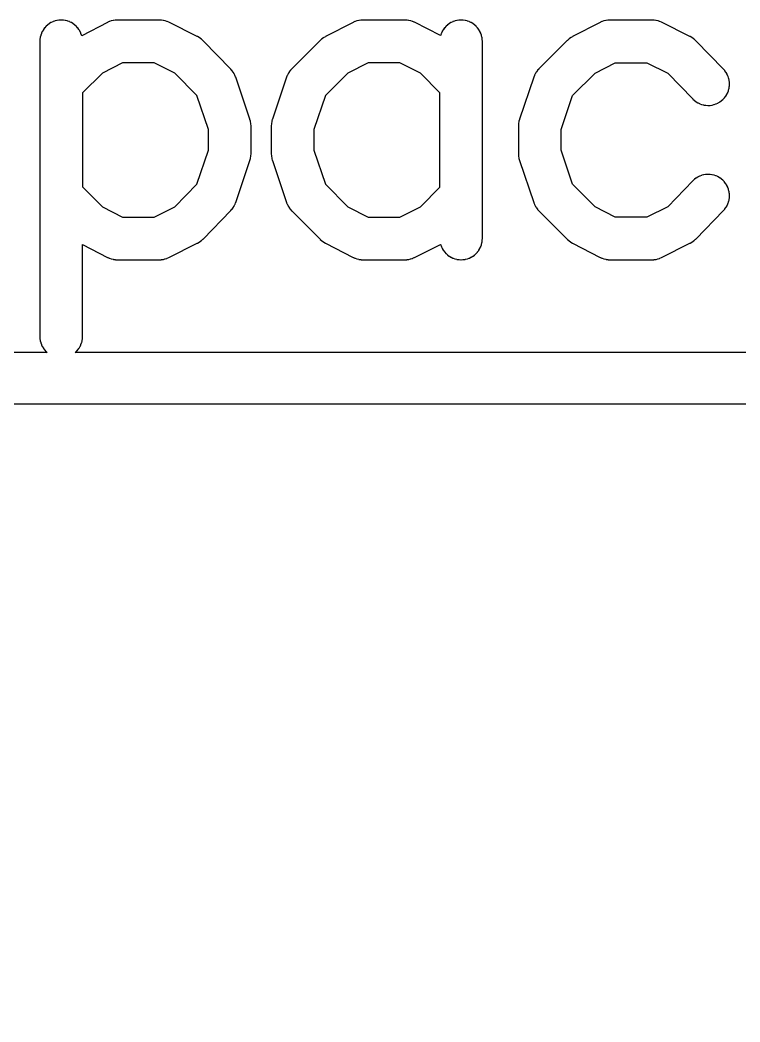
# Model space of a CAD drawing. Header units: inches. Extents: x -0.5 to 10, y -2.4 to 3.9.
# Drawn here: x 1.3681 to 1.4642, y -2.0377 to -1.904 of the extents above; entities that cross this region are included whole.
import ezdxf

# ---------------------------------------------------------------- set-up
doc = ezdxf.new("R2010")
doc.units = ezdxf.units.IN

msp = doc.modelspace()

# ---------------------------------------------------------------- linework, layer by layer
for points in [[(1.844827, -1.94835), (1.375467, -1.94835), (1.375597, -1.948232), (1.375615, -1.948215), (1.375632, -1.948197), (1.375787, -1.948027), (1.375802, -1.94801), (1.375818, -1.947989), (1.375956, -1.947803), (1.375968, -1.947786), (1.375983, -1.947763), (1.376101, -1.947565), (1.376113, -1.947544), (1.376125, -1.947522), (1.376223, -1.947313), (1.376233, -1.947292), (1.376242, -1.947268), (1.37632, -1.947051), (1.376327, -1.94703), (1.376334, -1.947004), (1.37639, -1.94678), (1.376396, -1.946755), (1.376399, -1.946732), (1.376433, -1.946504), (1.376436, -1.946481), (1.376438, -1.946455), (1.376449, -1.946225), (1.37645, -1.94621), (1.37645, -1.9462), (1.37645, -1.933916), (1.379798, -1.935635), (1.379816, -1.935644), (1.379819, -1.935646), (1.380022, -1.935738), (1.380042, -1.935746), (1.380066, -1.935755), (1.380277, -1.935828), (1.380303, -1.935836), (1.380323, -1.935841), (1.380539, -1.935894), (1.380562, -1.935899), (1.380586, -1.935903), (1.380806, -1.935934), (1.38083, -1.935937), (1.380854, -1.935939), (1.381076, -1.935949), (1.381089, -1.93595), (1.3811, -1.93595), (1.3867, -1.93595), (1.386711, -1.93595), (1.386723, -1.935949), (1.386941, -1.935939), (1.386966, -1.935938), (1.386987, -1.935935), (1.387203, -1.935905), (1.387225, -1.935901), (1.387248, -1.935896), (1.38746, -1.935846), (1.387486, -1.93584), (1.387505, -1.935834), (1.387711, -1.935764), (1.387736, -1.935755), (1.387754, -1.935747), (1.387954, -1.935659), (1.387966, -1.935653), (1.387975, -1.935649), (1.391775, -1.933749), (1.391785, -1.933744), (1.391799, -1.933736), (1.392027, -1.933606), (1.392053, -1.93359), (1.392053, -1.93359), (1.392074, -1.933575), (1.392286, -1.933421), (1.392309, -1.933402), (1.392309, -1.933402), (1.392329, -1.933385), (1.392522, -1.933208), (1.392533, -1.933197), (1.392542, -1.933188), (1.396242, -1.929388), (1.396248, -1.929381), (1.396257, -1.929372), (1.396396, -1.929216), (1.396411, -1.929198), (1.396424, -1.929181), (1.396549, -1.929013), (1.396563, -1.928994), (1.396574, -1.928977), (1.396683, -1.928798), (1.396694, -1.928779), (1.396704, -1.928759), (1.396797, -1.928572), (1.396806, -1.928553), (1.396815, -1.928531), (1.396891, -1.928337), (1.396893, -1.928333), (1.396899, -1.928316), (1.398799, -1.922716), (1.398803, -1.922702), (1.398807, -1.92269), (1.398876, -1.922443), (1.398882, -1.922419), (1.398882, -1.922419), (1.398888, -1.92239), (1.398929, -1.922137), (1.398933, -1.92211), (1.398933, -1.92211), (1.398935, -1.922083), (1.398949, -1.921827), (1.39895, -1.921809), (1.39895, -1.9218), (1.39895, -1.9181), (1.39895, -1.918091), (1.398949, -1.918073), (1.398935, -1.917817), (1.398933, -1.91779), (1.398933, -1.91779), (1.398929, -1.917763), (1.398888, -1.91751), (1.398882, -1.917481), (1.398882, -1.917481), (1.398876, -1.917457), (1.398807, -1.91721), (1.398803, -1.917198), (1.398799, -1.917184), (1.396899, -1.911584), (1.396893, -1.911567), (1.396891, -1.911563), (1.396815, -1.911369), (1.396806, -1.911347), (1.396797, -1.911328), (1.396704, -1.911141), (1.396694, -1.911121), (1.396683, -1.911102), (1.396574, -1.910923), (1.396563, -1.910906), (1.396549, -1.910887), (1.396424, -1.910719), (1.396411, -1.910702), (1.396396, -1.910684), (1.396257, -1.910528), (1.396248, -1.910519), (1.396242, -1.910512), (1.392542, -1.906712), (1.392533, -1.906703), (1.392522, -1.906692), (1.392329, -1.906515), (1.392309, -1.906498), (1.392309, -1.906498), (1.392286, -1.906479), (1.392074, -1.906325), (1.392053, -1.90631), (1.392053, -1.90631), (1.392027, -1.906294), (1.391799, -1.906164), (1.391785, -1.906156), (1.391775, -1.906151), (1.387975, -1.904251), (1.387966, -1.904247), (1.387954, -1.904241), (1.387754, -1.904153), (1.387736, -1.904145), (1.387711, -1.904136), (1.387505, -1.904066), (1.387486, -1.90406), (1.38746, -1.904054), (1.387248, -1.904004), (1.387225, -1.903999), (1.387203, -1.903995), (1.386987, -1.903965), (1.386966, -1.903962), (1.386941, -1.903961), (1.386723, -1.903951), (1.386711, -1.90395), (1.3867, -1.90395), (1.3811, -1.90395), (1.381089, -1.90395), (1.381076, -1.903951), (1.380854, -1.903961), (1.38083, -1.903963), (1.380806, -1.903966), (1.380586, -1.903997), (1.380562, -1.904001), (1.380539, -1.904006), (1.380323, -1.904059), (1.380303, -1.904064), (1.380277, -1.904072), (1.380066, -1.904145), (1.380042, -1.904154), (1.380022, -1.904162), (1.379819, -1.904254), (1.379816, -1.904256), (1.379798, -1.904265), (1.376344, -1.906038), (1.376334, -1.905996), (1.376327, -1.90597), (1.37632, -1.905949), (1.376242, -1.905732), (1.376233, -1.905708), (1.376223, -1.905687), (1.376125, -1.905478), (1.376113, -1.905456), (1.376101, -1.905435), (1.375983, -1.905237), (1.375968, -1.905214), (1.375956, -1.905197), (1.375818, -1.905011), (1.375802, -1.90499), (1.375787, -1.904973), (1.375632, -1.904803), (1.375615, -1.904785), (1.375597, -1.904768), (1.375427, -1.904613), (1.37541, -1.904598), (1.375389, -1.904582), (1.375203, -1.904444), (1.375186, -1.904432), (1.375163, -1.904417), (1.374965, -1.904299), (1.374944, -1.904287), (1.374922, -1.904275), (1.374713, -1.904177), (1.374692, -1.904167), (1.374668, -1.904158), (1.374451, -1.90408), (1.37443, -1.904073), (1.374404, -1.904066), (1.37418, -1.90401), (1.374155, -1.904004), (1.374132, -1.904001), (1.373904, -1.903967), (1.373881, -1.903964), (1.373855, -1.903962), (1.373625, -1.903951), (1.3736, -1.90395), (1.373575, -1.903951), (1.373345, -1.903962), (1.373319, -1.903964), (1.373296, -1.903967), (1.373068, -1.904001), (1.373045, -1.904004), (1.37302, -1.90401), (1.372796, -1.904066), (1.37277, -1.904073), (1.372749, -1.90408), (1.372532, -1.904158), (1.372508, -1.904167), (1.372487, -1.904177), (1.372278, -1.904275), (1.372256, -1.904287), (1.372235, -1.904299), (1.372037, -1.904417), (1.372014, -1.904432), (1.371997, -1.904444), (1.371811, -1.904582), (1.37179, -1.904598), (1.371773, -1.904613), (1.371603, -1.904768), (1.371585, -1.904785), (1.371568, -1.904803), (1.371413, -1.904973), (1.371398, -1.90499), (1.371382, -1.905011), (1.371244, -1.905197), (1.371232, -1.905214), (1.371217, -1.905237), (1.371099, -1.905435), (1.371087, -1.905456), (1.371075, -1.905478), (1.370977, -1.905687), (1.370967, -1.905708), (1.370958, -1.905732), (1.37088, -1.905949), (1.370873, -1.90597), (1.370866, -1.905996), (1.37081, -1.90622), (1.370804, -1.906245), (1.370801, -1.906268), (1.370767, -1.906496), (1.370764, -1.906519), (1.370762, -1.906545), (1.370751, -1.906775), (1.37075, -1.90679), (1.37075, -1.9068), (1.37075, -1.9462), (1.37075, -1.94621), (1.370751, -1.946225), (1.370762, -1.946455), (1.370764, -1.946481), (1.370767, -1.946504), (1.370801, -1.946732), (1.370804, -1.946755), (1.37081, -1.94678), (1.370866, -1.947004), (1.370873, -1.94703), (1.37088, -1.947051), (1.370958, -1.947268), (1.370967, -1.947292), (1.370977, -1.947313), (1.371075, -1.947522), (1.371087, -1.947544), (1.371099, -1.947565), (1.371217, -1.947763), (1.371232, -1.947786), (1.371244, -1.947803), (1.371382, -1.947989), (1.371398, -1.94801), (1.371413, -1.948027), (1.371568, -1.948197), (1.371585, -1.948215), (1.371603, -1.948232), (1.371733, -1.94835), (1.280652, -1.94835)], [(0.60965, -2.18455), (1.47775, -2.18455), (1.47775, -1.95525), (0.60965, -1.95525)]]:
    msp.add_lwpolyline(points)
for points in [[(1.424266, -1.933903), (1.424266, -1.933904), (1.424273, -1.93393), (1.42428, -1.933951), (1.424358, -1.934168), (1.424367, -1.934192), (1.424377, -1.934213), (1.424475, -1.934422), (1.424487, -1.934444), (1.424499, -1.934465), (1.424617, -1.934663), (1.424632, -1.934686), (1.424644, -1.934703), (1.424782, -1.934889), (1.424798, -1.93491), (1.424813, -1.934927), (1.424968, -1.935097), (1.424985, -1.935115), (1.425003, -1.935132), (1.425173, -1.935287), (1.42519, -1.935302), (1.425211, -1.935318), (1.425397, -1.935456), (1.425414, -1.935468), (1.425437, -1.935483), (1.425635, -1.935601), (1.425656, -1.935613), (1.425678, -1.935625), (1.425887, -1.935723), (1.425908, -1.935733), (1.425932, -1.935742), (1.426149, -1.93582), (1.42617, -1.935827), (1.426196, -1.935834), (1.42642, -1.93589), (1.426445, -1.935896), (1.426468, -1.935899), (1.426696, -1.935933), (1.426719, -1.935936), (1.426745, -1.935938), (1.426975, -1.935949), (1.427, -1.93595), (1.427025, -1.935949), (1.427255, -1.935938), (1.427281, -1.935936), (1.427304, -1.935933), (1.427532, -1.935899), (1.427555, -1.935896), (1.42758, -1.93589), (1.427804, -1.935834), (1.42783, -1.935827), (1.427851, -1.93582), (1.428068, -1.935742), (1.428092, -1.935733), (1.428113, -1.935723), (1.428322, -1.935625), (1.428344, -1.935613), (1.428365, -1.935601), (1.428563, -1.935483), (1.428586, -1.935468), (1.428603, -1.935456), (1.428789, -1.935318), (1.42881, -1.935302), (1.428827, -1.935287), (1.428997, -1.935132), (1.429015, -1.935115), (1.429032, -1.935097), (1.429187, -1.934927), (1.429202, -1.93491), (1.429218, -1.934889), (1.429356, -1.934703), (1.429368, -1.934686), (1.429383, -1.934663), (1.429501, -1.934465), (1.429513, -1.934444), (1.429525, -1.934422), (1.429623, -1.934213), (1.429633, -1.934192), (1.429642, -1.934168), (1.42972, -1.933951), (1.429727, -1.93393), (1.429734, -1.933904), (1.42979, -1.93368), (1.429796, -1.933655), (1.429799, -1.933632), (1.429833, -1.933404), (1.429836, -1.933381), (1.429838, -1.933355), (1.429849, -1.933125), (1.42985, -1.93311), (1.42985, -1.9331), (1.42985, -1.9068), (1.42985, -1.90679), (1.429849, -1.906775), (1.429838, -1.906545), (1.429836, -1.906519), (1.429833, -1.906496), (1.429799, -1.906268), (1.429796, -1.906245), (1.42979, -1.90622), (1.429734, -1.905996), (1.429727, -1.90597), (1.42972, -1.905949), (1.429642, -1.905732), (1.429633, -1.905708), (1.429623, -1.905687), (1.429525, -1.905478), (1.429513, -1.905456), (1.429501, -1.905435), (1.429383, -1.905237), (1.429368, -1.905214), (1.429356, -1.905197), (1.429218, -1.905011), (1.429202, -1.90499), (1.429187, -1.904973), (1.429032, -1.904803), (1.429015, -1.904785), (1.428997, -1.904768), (1.428827, -1.904613), (1.42881, -1.904598), (1.428789, -1.904582), (1.428603, -1.904444), (1.428586, -1.904432), (1.428563, -1.904417), (1.428365, -1.904299), (1.428344, -1.904287), (1.428322, -1.904275), (1.428113, -1.904177), (1.428092, -1.904167), (1.428068, -1.904158), (1.427851, -1.90408), (1.42783, -1.904073), (1.427804, -1.904066), (1.42758, -1.90401), (1.427555, -1.904004), (1.427532, -1.904001), (1.427304, -1.903967), (1.427281, -1.903964), (1.427255, -1.903962), (1.427025, -1.903951), (1.427, -1.90395), (1.426975, -1.903951), (1.426745, -1.903962), (1.426719, -1.903964), (1.426696, -1.903967), (1.426468, -1.904001), (1.426445, -1.904004), (1.42642, -1.90401), (1.426196, -1.904066), (1.42617, -1.904073), (1.426149, -1.90408), (1.425932, -1.904158), (1.425908, -1.904167), (1.425887, -1.904177), (1.425678, -1.904275), (1.425656, -1.904287), (1.425635, -1.904299), (1.425437, -1.904417), (1.425414, -1.904432), (1.425397, -1.904444), (1.425211, -1.904582), (1.42519, -1.904598), (1.425173, -1.904613), (1.425003, -1.904768), (1.424985, -1.904785), (1.424968, -1.904803), (1.424813, -1.904973), (1.424798, -1.90499), (1.424782, -1.905011), (1.424644, -1.905197), (1.424632, -1.905214), (1.424617, -1.905237), (1.424499, -1.905435), (1.424487, -1.905456), (1.424475, -1.905478), (1.424377, -1.905687), (1.424367, -1.905708), (1.424358, -1.905732), (1.42428, -1.905949), (1.424273, -1.90597), (1.424266, -1.905996), (1.424266, -1.905997), (1.420775, -1.904251), (1.420766, -1.904247), (1.420754, -1.904241), (1.420554, -1.904153), (1.420536, -1.904145), (1.420511, -1.904136), (1.420305, -1.904066), (1.420286, -1.90406), (1.42026, -1.904054), (1.420048, -1.904004), (1.420025, -1.903999), (1.420003, -1.903995), (1.419787, -1.903965), (1.419766, -1.903962), (1.419741, -1.903961), (1.419523, -1.903951), (1.419511, -1.90395), (1.4195, -1.90395), (1.4139, -1.90395), (1.413889, -1.90395), (1.413876, -1.903951), (1.413654, -1.903961), (1.41363, -1.903963), (1.413606, -1.903966), (1.413386, -1.903997), (1.413362, -1.904001), (1.413339, -1.904006), (1.413123, -1.904059), (1.413103, -1.904064), (1.413077, -1.904072), (1.412866, -1.904145), (1.412842, -1.904154), (1.412822, -1.904162), (1.412619, -1.904254), (1.412616, -1.904256), (1.412598, -1.904265), (1.408898, -1.906165), (1.408884, -1.906172), (1.408875, -1.906177), (1.408665, -1.906299), (1.408642, -1.906314), (1.408642, -1.906314), (1.408621, -1.906328), (1.408425, -1.906471), (1.408406, -1.906485), (1.408406, -1.906485), (1.408384, -1.906504), (1.408204, -1.906667), (1.4082, -1.906671), (1.408185, -1.906685), (1.404385, -1.910485), (1.404374, -1.910496), (1.404369, -1.910501), (1.404224, -1.91066), (1.404209, -1.910678), (1.404195, -1.910696), (1.404065, -1.910867), (1.404051, -1.910887), (1.404039, -1.910905), (1.403925, -1.911088), (1.403914, -1.911107), (1.403903, -1.911128), (1.403806, -1.91132), (1.403795, -1.911343), (1.403787, -1.911362), (1.403709, -1.911563), (1.403706, -1.911571), (1.403701, -1.911584), (1.401801, -1.917184), (1.401797, -1.917198), (1.401793, -1.91721), (1.401724, -1.917457), (1.401718, -1.917481), (1.401718, -1.917481), (1.401712, -1.91751), (1.401671, -1.917763), (1.401667, -1.91779), (1.401667, -1.91779), (1.401665, -1.917817), (1.401651, -1.918073), (1.40165, -1.918091), (1.40165, -1.9181), (1.40165, -1.9218), (1.40165, -1.921809), (1.401651, -1.921827), (1.401665, -1.922083), (1.401667, -1.92211), (1.401667, -1.92211), (1.401671, -1.922137), (1.401712, -1.92239), (1.401718, -1.922419), (1.401718, -1.922419), (1.401724, -1.922443), (1.401793, -1.92269), (1.401797, -1.922702), (1.401801, -1.922716), (1.403701, -1.928316), (1.403706, -1.928329), (1.403709, -1.928337), (1.403787, -1.928538), (1.403795, -1.928557), (1.403806, -1.92858), (1.403903, -1.928772), (1.403914, -1.928793), (1.403925, -1.928812), (1.404039, -1.928995), (1.404051, -1.929013), (1.404065, -1.929033), (1.404195, -1.929204), (1.404209, -1.929222), (1.404224, -1.92924), (1.404369, -1.929399), (1.404374, -1.929404), (1.404385, -1.929415), (1.408185, -1.933215), (1.4082, -1.933229), (1.408204, -1.933233), (1.408384, -1.933396), (1.408406, -1.933415), (1.408406, -1.933415), (1.408425, -1.933429), (1.408621, -1.933572), (1.408642, -1.933586), (1.408642, -1.933586), (1.408665, -1.933601), (1.408875, -1.933723), (1.408884, -1.933728), (1.408898, -1.933735), (1.412598, -1.935635), (1.412616, -1.935644), (1.412619, -1.935646), (1.412822, -1.935738), (1.412842, -1.935746), (1.412866, -1.935755), (1.413077, -1.935828), (1.413103, -1.935836), (1.413123, -1.935841), (1.413339, -1.935894), (1.413362, -1.935899), (1.413386, -1.935903), (1.413606, -1.935934), (1.41363, -1.935937), (1.413654, -1.935939), (1.413876, -1.935949), (1.413889, -1.93595), (1.4139, -1.93595), (1.4195, -1.93595), (1.419511, -1.93595), (1.419523, -1.935949), (1.419741, -1.935939), (1.419766, -1.935938), (1.419787, -1.935935), (1.420003, -1.935905), (1.420025, -1.935901), (1.420048, -1.935896), (1.42026, -1.935846), (1.420286, -1.93584), (1.420305, -1.935834), (1.420511, -1.935764), (1.420536, -1.935755), (1.420554, -1.935747), (1.420754, -1.935659), (1.420766, -1.935653), (1.420775, -1.935649)], [(1.454594, -1.911034), (1.457958, -1.914488), (1.457968, -1.914498), (1.457976, -1.914505), (1.458144, -1.914663), (1.458161, -1.914677), (1.458182, -1.914694), (1.458365, -1.914834), (1.458384, -1.914848), (1.458406, -1.914862), (1.458602, -1.914983), (1.458621, -1.914994), (1.458645, -1.915007), (1.458852, -1.915108), (1.458873, -1.915118), (1.458897, -1.915127), (1.459113, -1.915208), (1.459134, -1.915215), (1.45916, -1.915223), (1.459383, -1.915282), (1.459404, -1.915287), (1.459431, -1.915292), (1.459659, -1.915329), (1.459683, -1.915332), (1.459707, -1.915334), (1.459937, -1.915349), (1.459964, -1.91535), (1.459987, -1.915349), (1.460217, -1.915341), (1.460245, -1.915339), (1.460266, -1.915337), (1.460494, -1.915306), (1.460519, -1.915302), (1.460543, -1.915297), (1.460767, -1.915244), (1.46079, -1.915238), (1.460814, -1.915231), (1.461032, -1.915156), (1.461054, -1.915148), (1.461078, -1.915138), (1.461288, -1.915042), (1.46131, -1.915031), (1.461331, -1.915019), (1.461531, -1.914903), (1.461551, -1.914891), (1.461572, -1.914877), (1.461759, -1.914742), (1.461779, -1.914726), (1.461797, -1.914711), (1.46197, -1.914559), (1.461988, -1.914542), (1.462005, -1.914524), (1.462163, -1.914356), (1.462177, -1.914339), (1.462194, -1.914318), (1.462334, -1.914135), (1.462348, -1.914116), (1.462362, -1.914094), (1.462483, -1.913898), (1.462494, -1.913879), (1.462507, -1.913855), (1.462608, -1.913648), (1.462618, -1.913627), (1.462627, -1.913603), (1.462708, -1.913387), (1.462715, -1.913366), (1.462723, -1.91334), (1.462782, -1.913117), (1.462787, -1.913096), (1.462792, -1.913069), (1.462829, -1.912841), (1.462832, -1.912817), (1.462834, -1.912793), (1.462849, -1.912563), (1.46285, -1.912536), (1.462849, -1.912513), (1.462841, -1.912283), (1.462839, -1.912255), (1.462837, -1.912234), (1.462806, -1.912006), (1.462802, -1.911981), (1.462797, -1.911957), (1.462744, -1.911733), (1.462738, -1.91171), (1.462731, -1.911686), (1.462656, -1.911468), (1.462648, -1.911446), (1.462638, -1.911422), (1.462542, -1.911212), (1.462531, -1.91119), (1.462519, -1.911169), (1.462403, -1.910969), (1.462391, -1.910949), (1.462377, -1.910928), (1.462242, -1.910741), (1.462226, -1.910721), (1.462211, -1.910703), (1.462059, -1.91053), (1.462052, -1.910523), (1.462042, -1.910512), (1.458342, -1.906712), (1.458333, -1.906703), (1.458322, -1.906692), (1.458129, -1.906515), (1.458109, -1.906498), (1.458109, -1.906498), (1.458086, -1.906479), (1.457874, -1.906325), (1.457853, -1.90631), (1.457853, -1.90631), (1.457827, -1.906294), (1.457599, -1.906164), (1.457585, -1.906156), (1.457575, -1.906151), (1.453775, -1.904251), (1.453766, -1.904247), (1.453754, -1.904241), (1.453554, -1.904153), (1.453536, -1.904145), (1.453511, -1.904136), (1.453305, -1.904066), (1.453286, -1.90406), (1.45326, -1.904054), (1.453048, -1.904004), (1.453025, -1.903999), (1.453003, -1.903995), (1.452787, -1.903965), (1.452766, -1.903962), (1.452741, -1.903961), (1.452523, -1.903951), (1.452511, -1.90395), (1.4525, -1.90395), (1.4469, -1.90395), (1.446889, -1.90395), (1.446876, -1.903951), (1.446654, -1.903961), (1.44663, -1.903963), (1.446606, -1.903966), (1.446386, -1.903997), (1.446362, -1.904001), (1.446339, -1.904006), (1.446123, -1.904059), (1.446103, -1.904064), (1.446077, -1.904072), (1.445866, -1.904145), (1.445842, -1.904154), (1.445822, -1.904162), (1.445619, -1.904254), (1.445616, -1.904256), (1.445598, -1.904265), (1.441898, -1.906165), (1.441884, -1.906172), (1.441875, -1.906177), (1.441665, -1.906299), (1.441642, -1.906314), (1.441642, -1.906314), (1.441621, -1.906328), (1.441425, -1.906471), (1.441406, -1.906485), (1.441406, -1.906485), (1.441384, -1.906504), (1.441204, -1.906667), (1.4412, -1.906671), (1.441185, -1.906685), (1.437385, -1.910485), (1.437374, -1.910496), (1.437369, -1.910501), (1.437224, -1.91066), (1.437209, -1.910678), (1.437195, -1.910696), (1.437065, -1.910867), (1.437051, -1.910887), (1.437039, -1.910905), (1.436925, -1.911088), (1.436914, -1.911107), (1.436903, -1.911128), (1.436806, -1.91132), (1.436795, -1.911343), (1.436787, -1.911362), (1.436709, -1.911563), (1.436706, -1.911571), (1.436701, -1.911584), (1.434801, -1.917184), (1.434797, -1.917198), (1.434793, -1.91721), (1.434724, -1.917457), (1.434718, -1.917481), (1.434718, -1.917481), (1.434712, -1.91751), (1.434671, -1.917763), (1.434667, -1.91779), (1.434667, -1.91779), (1.434665, -1.917817), (1.434651, -1.918073), (1.43465, -1.918091), (1.43465, -1.9181), (1.43465, -1.9218), (1.43465, -1.921809), (1.434651, -1.921827), (1.434665, -1.922083), (1.434667, -1.92211), (1.434667, -1.92211), (1.434671, -1.922137), (1.434712, -1.92239), (1.434718, -1.922419), (1.434718, -1.922419), (1.434724, -1.922443), (1.434793, -1.92269), (1.434797, -1.922702), (1.434801, -1.922716), (1.436701, -1.928316), (1.436706, -1.928329), (1.436709, -1.928337), (1.436787, -1.928538), (1.436795, -1.928557), (1.436806, -1.92858), (1.436903, -1.928772), (1.436914, -1.928793), (1.436925, -1.928812), (1.437039, -1.928995), (1.437051, -1.929013), (1.437065, -1.929033), (1.437195, -1.929204), (1.437209, -1.929222), (1.437224, -1.92924), (1.437369, -1.929399), (1.437374, -1.929404), (1.437385, -1.929415), (1.441185, -1.933215), (1.4412, -1.933229), (1.441204, -1.933233), (1.441384, -1.933396), (1.441406, -1.933415), (1.441406, -1.933415), (1.441425, -1.933429), (1.441621, -1.933572), (1.441642, -1.933586), (1.441642, -1.933586), (1.441665, -1.933601), (1.441875, -1.933723), (1.441884, -1.933728), (1.441898, -1.933735), (1.445598, -1.935635), (1.445616, -1.935644), (1.445619, -1.935646), (1.445822, -1.935738), (1.445842, -1.935746), (1.445866, -1.935755), (1.446077, -1.935828), (1.446103, -1.935836), (1.446123, -1.935841), (1.446339, -1.935894), (1.446362, -1.935899), (1.446386, -1.935903), (1.446606, -1.935934), (1.44663, -1.935937), (1.446654, -1.935939), (1.446876, -1.935949), (1.446889, -1.93595), (1.4469, -1.93595), (1.4525, -1.93595), (1.452511, -1.93595), (1.452523, -1.935949), (1.452741, -1.935939), (1.452766, -1.935938), (1.452787, -1.935935), (1.453003, -1.935905), (1.453025, -1.935901), (1.453048, -1.935896), (1.45326, -1.935846), (1.453286, -1.93584), (1.453305, -1.935834), (1.453511, -1.935764), (1.453536, -1.935755), (1.453554, -1.935747), (1.453754, -1.935659), (1.453766, -1.935653), (1.453775, -1.935649), (1.457575, -1.933749), (1.457585, -1.933744), (1.457599, -1.933736), (1.457827, -1.933606), (1.457853, -1.93359), (1.457853, -1.93359), (1.457874, -1.933575), (1.458086, -1.933421), (1.458109, -1.933402), (1.458109, -1.933402), (1.458129, -1.933385), (1.458322, -1.933208), (1.458333, -1.933197), (1.458342, -1.933188), (1.462042, -1.929388), (1.462052, -1.929377), (1.462059, -1.92937), (1.462211, -1.929197), (1.462226, -1.929179), (1.462242, -1.929159), (1.462377, -1.928972), (1.462391, -1.928951), (1.462403, -1.928931), (1.462519, -1.928731), (1.462531, -1.92871), (1.462542, -1.928688), (1.462638, -1.928478), (1.462648, -1.928454), (1.462656, -1.928432), (1.462731, -1.928214), (1.462738, -1.92819), (1.462744, -1.928167), (1.462797, -1.927943), (1.462802, -1.927919), (1.462806, -1.927894), (1.462837, -1.927666), (1.462839, -1.927645), (1.462841, -1.927617), (1.462849, -1.927387), (1.46285, -1.927364), (1.462849, -1.927337), (1.462834, -1.927107), (1.462832, -1.927083), (1.462829, -1.927059), (1.462792, -1.926831), (1.462787, -1.926804), (1.462782, -1.926783), (1.462723, -1.92656), (1.462715, -1.926534), (1.462708, -1.926513), (1.462627, -1.926297), (1.462618, -1.926273), (1.462608, -1.926252), (1.462507, -1.926045), (1.462494, -1.926021), (1.462483, -1.926002), (1.462362, -1.925806), (1.462348, -1.925784), (1.462334, -1.925765), (1.462194, -1.925582), (1.462177, -1.925561), (1.462163, -1.925544), (1.462005, -1.925376), (1.461988, -1.925358), (1.46197, -1.925341), (1.461797, -1.925189), (1.461779, -1.925174), (1.461759, -1.925158), (1.461572, -1.925023), (1.461551, -1.925009), (1.461531, -1.924997), (1.461331, -1.924881), (1.46131, -1.924869), (1.461288, -1.924858), (1.461078, -1.924762), (1.461054, -1.924752), (1.461032, -1.924744), (1.460814, -1.924669), (1.46079, -1.924662), (1.460767, -1.924656), (1.460543, -1.924603), (1.460519, -1.924598), (1.460494, -1.924594), (1.460266, -1.924563), (1.460245, -1.924561), (1.460217, -1.924559), (1.459987, -1.924551), (1.459964, -1.92455), (1.459937, -1.924551), (1.459707, -1.924566), (1.459683, -1.924568), (1.459659, -1.924571), (1.459431, -1.924608), (1.459404, -1.924613), (1.459383, -1.924618), (1.45916, -1.924677), (1.459134, -1.924685), (1.459113, -1.924692), (1.458897, -1.924773), (1.458873, -1.924782), (1.458852, -1.924792), (1.458645, -1.924893), (1.458621, -1.924906), (1.458602, -1.924917), (1.458406, -1.925038), (1.458384, -1.925052), (1.458365, -1.925066), (1.458182, -1.925206), (1.458161, -1.925223), (1.458144, -1.925237), (1.457976, -1.925395), (1.457968, -1.925402), (1.457958, -1.925412), (1.454594, -1.928866), (1.451827, -1.93025), (1.447589, -1.93025), (1.444899, -1.928869), (1.441885, -1.925855), (1.44035, -1.92133), (1.44035, -1.91857), (1.441885, -1.914045), (1.444899, -1.911031), (1.447589, -1.90965), (1.451827, -1.90965)], [(1.37645, -1.913681), (1.37645, -1.926219), (1.379099, -1.928869), (1.381789, -1.93025), (1.386027, -1.93025), (1.388794, -1.928866), (1.391708, -1.925874), (1.39325, -1.92133), (1.39325, -1.91857), (1.391708, -1.914026), (1.388794, -1.911034), (1.386027, -1.90965), (1.381789, -1.90965), (1.379099, -1.911031)], [(1.421594, -1.911034), (1.418827, -1.90965), (1.414589, -1.90965), (1.411899, -1.911031), (1.408885, -1.914045), (1.40735, -1.91857), (1.40735, -1.92133), (1.408885, -1.925855), (1.411899, -1.928869), (1.414589, -1.93025), (1.418827, -1.93025), (1.421594, -1.928866), (1.42415, -1.926242), (1.42415, -1.913658)]]:
    msp.add_lwpolyline(points, close=True)

doc.saveas('drawing.dxf')
